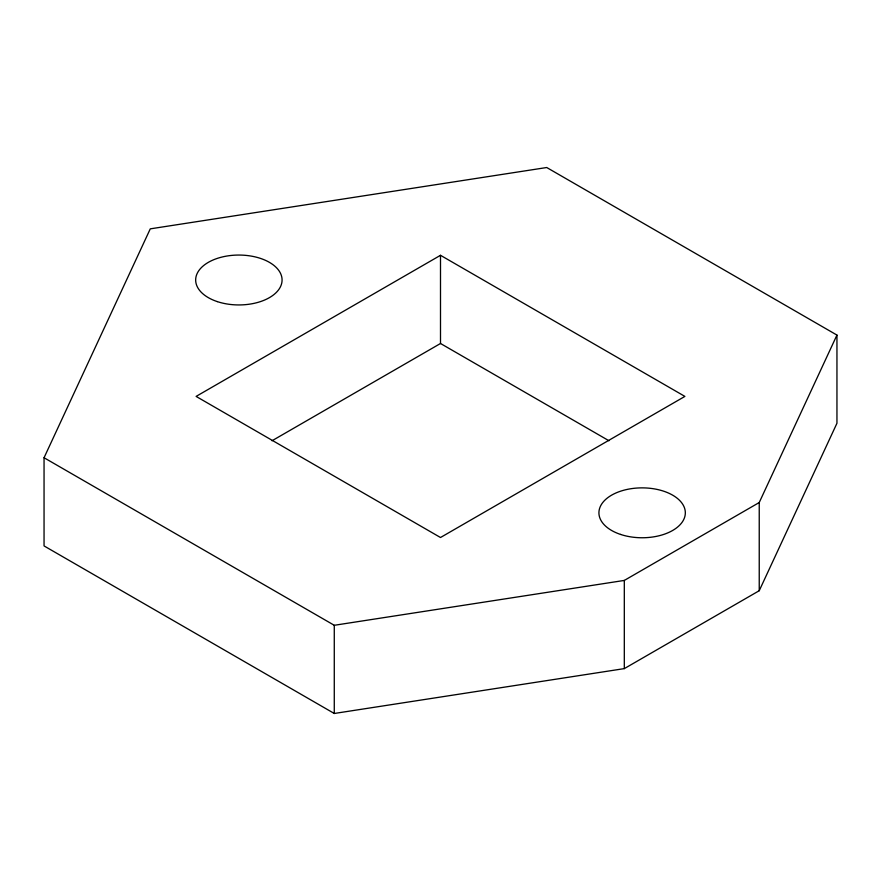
<?xml version="1.0" encoding="UTF-8"?>
<svg xmlns="http://www.w3.org/2000/svg" width="881" height="881" viewBox="0 0 881 881"><rect width="100%" height="100%" fill="white"/><g stroke="black" fill="none" stroke-linecap="round" stroke-linejoin="round"><path stroke-width="1.32" d="M44.05 457.735L150.277 228.851L546.727 167.522L836.95 335.077L836.95 423.265L759.235 590.711L624.31 668.613L334.273 713.478L44.05 545.923L44.05 457.735L334.273 625.29L624.31 580.425L759.235 502.522L836.95 335.077M440.5 255.303L196.1 396.406L440.5 537.509L684.9 396.406L440.5 255.303L440.5 343.491L272.031 440.753M440.5 343.491L608.969 440.753M759.235 502.522L759.235 590.711M624.31 580.425L624.31 668.613M334.273 625.29L334.273 713.478M217.266 301.599A43.202 24.943 0 0 0 282.074 279.993A43.202 24.943 0 0 0 217.266 258.397A43.202 24.943 0 0 0 217.266 301.599M620.521 534.415A43.202 24.943 0 0 0 685.33 512.819A43.202 24.943 0 0 0 620.521 491.213A43.202 24.943 0 0 0 620.521 534.415"/></g></svg>
